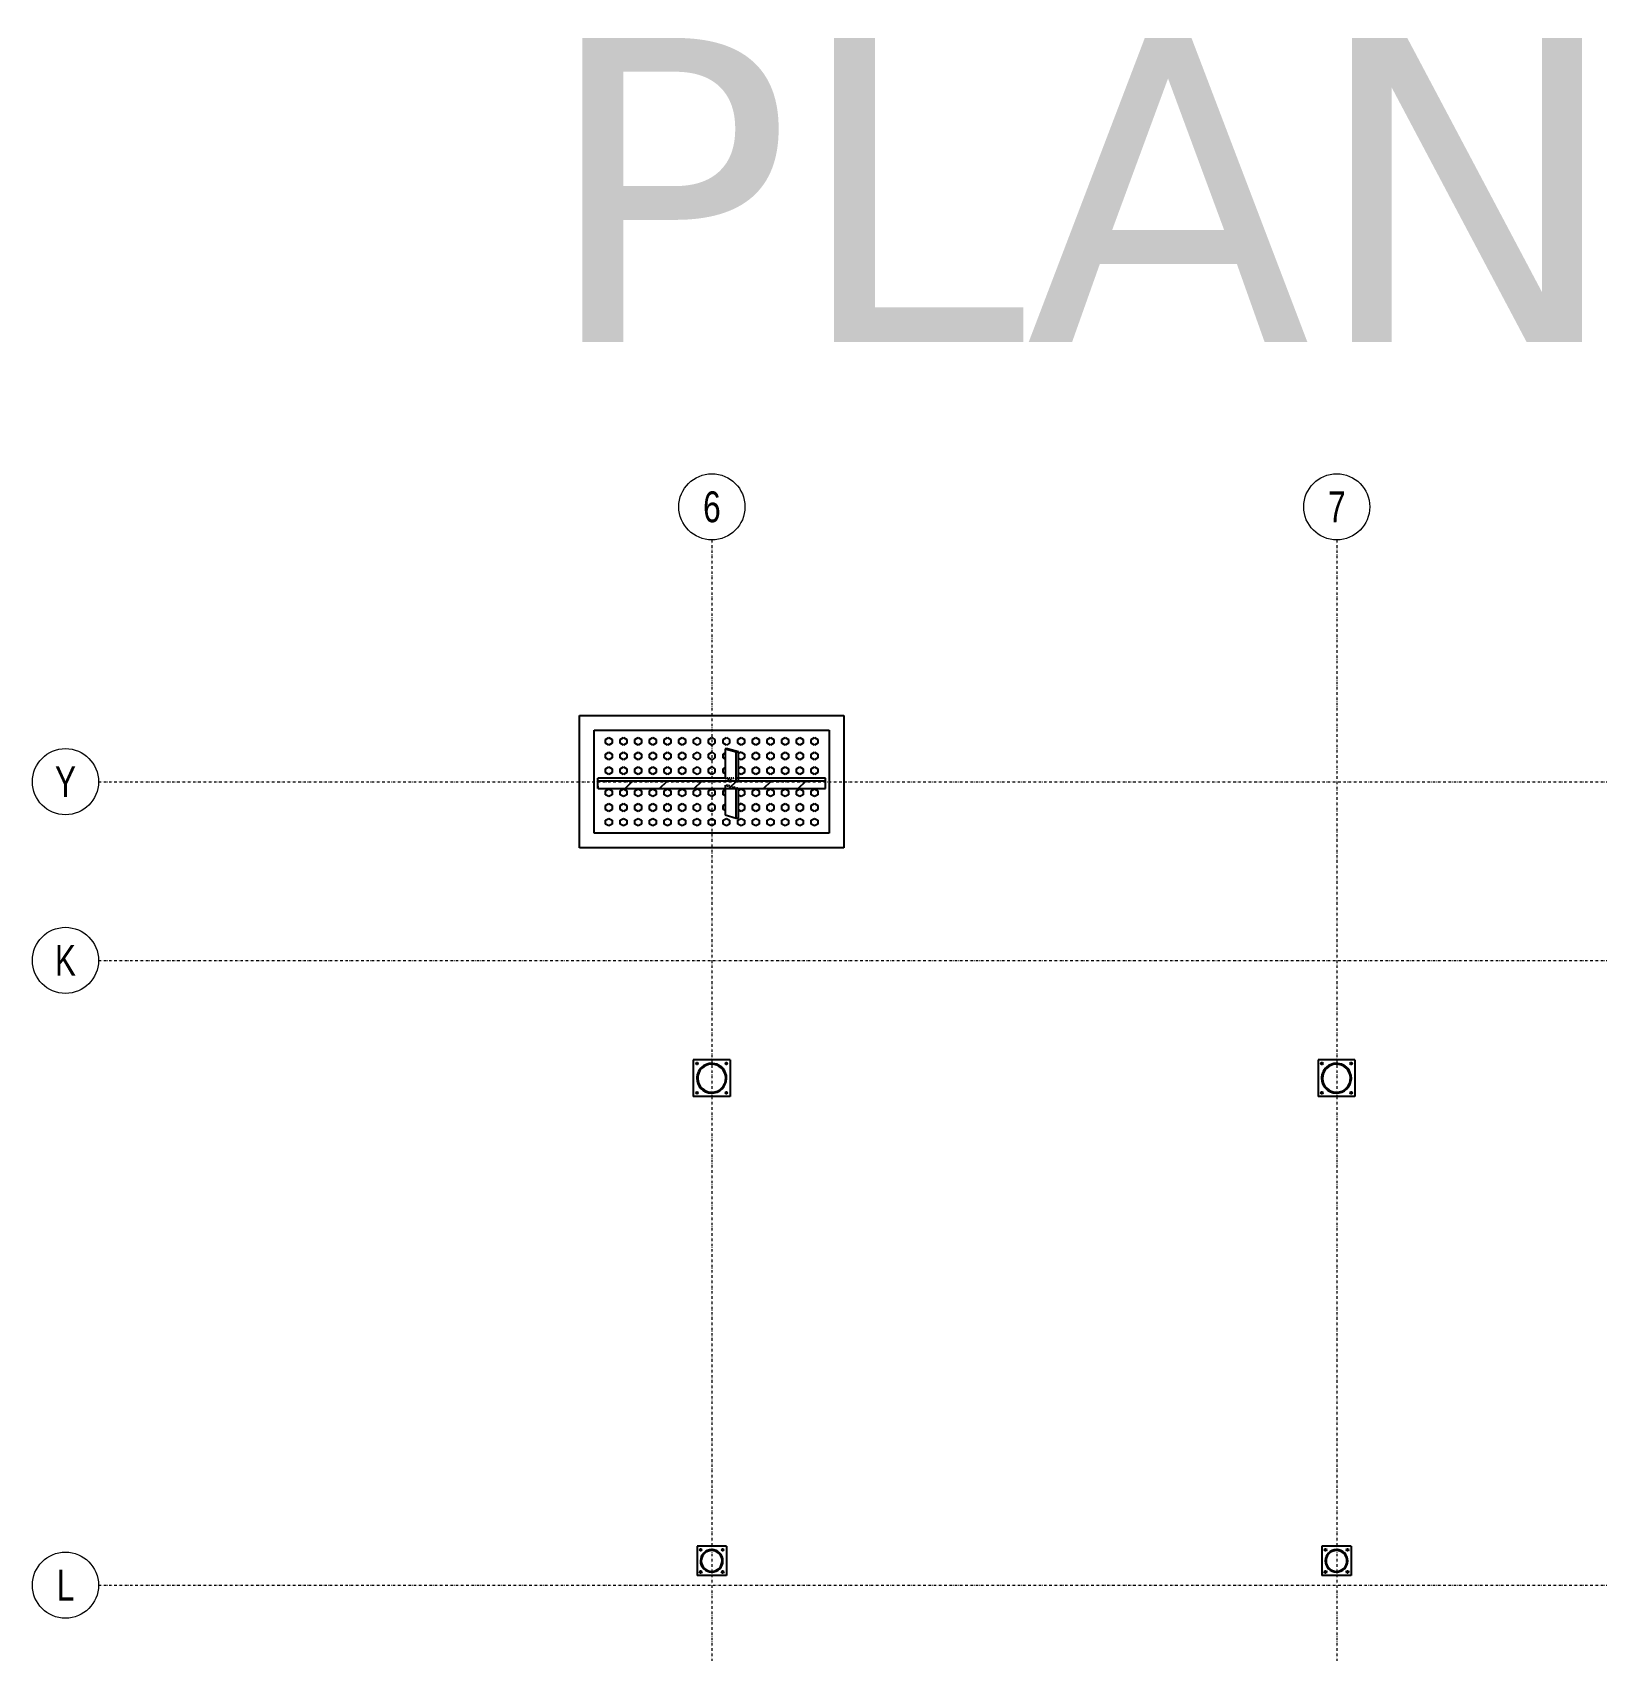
# Model space of a CAD drawing. Header units: millimetres. Extents: x 1541 to 289025, y -12015 to 47026.
# Drawn here: x 50434 to 51977, y -10374 to -8778 of the extents above; entities that cross this region are included whole.
import ezdxf
from ezdxf.enums import TextEntityAlignment as Align

# ---------------------------------------------------------------- set-up
doc = ezdxf.new("R2010")
doc.units = ezdxf.units.MM
doc.header["$LTSCALE"] = 0.1
for name, pattern in [('DASHDOTX2', [50.8, 25.4, -12.7, 0, -12.7]), ('DXK_LINE_DOT2', [3.9198, 1.9599, -1.9599]), ('Grid Line', [3.33375, 1.905, -0.47625, 0.47625, -0.47625])]:
    doc.linetypes.add(name, pattern=pattern)
doc.layers.get('0').update_dxf_attribs({"color": 255})
doc.layers.add('E_EJES', color=8, linetype='Continuous', lineweight=9)
doc.layers.add('E_EJES-1', color=8, linetype='Grid Line', lineweight=9)
doc.layers.add('TEXTO GENRAL', color=3, linetype='Continuous')
doc.styles.add('Swis721 LtCn BT_1', font='swisscl.ttf', dxfattribs={"height": 0.42})
doc.styles.add('TEXTO GENERAL', font='verdana.ttf', dxfattribs={"height": 0.9})

# ---------------------------------------------------------------- blocks, each defined once
blk = doc.blocks.new('Grid - CNI_NOMBRE EJES-372759-_26_00m_LOC COLUMNAS Y MUROS PISO 7')
at = {"layer": 'E_EJES'}
blk.add_circle((0, 0), 0.003, dxfattribs=at)

msp = doc.modelspace()

# ---------------------------------------------------------------- hatches: boundary and pattern name
at = {"linetype": 'Continuous'}
h = msp.add_hatch(dxfattribs=at)
h.set_pattern_fill('', scale=7.611392, style=0, pattern_type=0)
h.set_pattern_definition([(45, (50991.707, -9516.22), (-17.088, 17.088), [])])
h.paths.add_polyline_path([(51216.4, -9516.2), (50991.7, -9516.2), (50991.7, -9518.3), (50992.2, -9523.5), (51216.4, -9523.5)])
h = msp.add_hatch(color=96, dxfattribs=at)
h.paths.add_polyline_path([(51118.8, -9809.1), (51118.6, -9806.5), (51117.9, -9804), (51116.8, -9801.7), (51115.3, -9799.6), (51113.5, -9797.8), (51111.4, -9796.3), (51109.1, -9795.2), (51106.6, -9794.6), (51104.1, -9794.3), (51101.5, -9794.6), (51099, -9795.2), (51096.7, -9796.3), (51094.6, -9797.8), (51092.8, -9799.6), (51091.3, -9801.7), (51090.2, -9804), (51089.6, -9806.5), (51089.3, -9809.1), (51089.6, -9811.6), (51090.2, -9814.1), (51091.3, -9816.4), (51092.8, -9818.5), (51094.6, -9820.3), (51096.7, -9821.8), (51099, -9822.9), (51101.5, -9823.5), (51104.1, -9823.8), (51106.6, -9823.5), (51109.1, -9822.9), (51111.4, -9821.8), (51113.5, -9820.3), (51115.3, -9818.5), (51116.8, -9816.4), (51117.9, -9814.1), (51118.6, -9811.6)])
h.paths.add_polyline_path([(51117.1, -9813.8), (51116.1, -9816), (51114.7, -9818), (51113, -9819.7), (51111, -9821), (51108.8, -9822.1), (51106.5, -9822.7), (51104.1, -9822.9), (51101.7, -9822.7), (51099.3, -9822.1), (51097.1, -9821), (51095.2, -9819.7), (51093.5, -9818), (51092.1, -9816), (51091.1, -9813.8), (51090.4, -9811.5), (51090.2, -9809.1), (51090.4, -9806.7), (51091.1, -9804.3), (51092.1, -9802.1), (51093.5, -9800.2), (51095.2, -9798.5), (51097.1, -9797.1), (51099.3, -9796), (51101.7, -9795.4), (51104.1, -9795.2), (51106.5, -9795.4), (51108.8, -9796), (51111, -9797.1), (51113, -9798.5), (51114.7, -9800.2), (51116.1, -9802.1), (51117.1, -9804.3), (51117.7, -9806.7), (51117.9, -9809.1), (51117.7, -9811.5)])
h = msp.add_hatch(color=96, dxfattribs=at)
h.paths.add_polyline_path([(51734.9, -9809.1), (51734.7, -9806.5), (51734.1, -9804), (51733, -9801.7), (51731.5, -9799.6), (51729.7, -9797.8), (51727.6, -9796.3), (51725.3, -9795.2), (51722.8, -9794.6), (51720.2, -9794.3), (51717.7, -9794.6), (51715.2, -9795.2), (51712.9, -9796.3), (51710.8, -9797.8), (51709, -9799.6), (51707.5, -9801.7), (51706.4, -9804), (51705.7, -9806.5), (51705.5, -9809.1), (51705.7, -9811.6), (51706.4, -9814.1), (51707.5, -9816.4), (51709, -9818.5), (51710.8, -9820.3), (51712.9, -9821.8), (51715.2, -9822.9), (51717.7, -9823.5), (51720.2, -9823.8), (51722.8, -9823.5), (51725.3, -9822.9), (51727.6, -9821.8), (51729.7, -9820.3), (51731.5, -9818.5), (51733, -9816.4), (51734.1, -9814.1), (51734.7, -9811.6)])
h.paths.add_polyline_path([(51733.2, -9813.8), (51732.2, -9816), (51730.8, -9818), (51729.1, -9819.7), (51727.1, -9821), (51725, -9822.1), (51722.6, -9822.7), (51720.2, -9822.9), (51717.8, -9822.7), (51715.5, -9822.1), (51713.3, -9821), (51711.3, -9819.7), (51709.6, -9818), (51708.2, -9816), (51707.2, -9813.8), (51706.6, -9811.5), (51706.4, -9809.1), (51706.6, -9806.7), (51707.2, -9804.3), (51708.2, -9802.1), (51709.6, -9800.2), (51711.3, -9798.5), (51713.3, -9797.1), (51715.5, -9796), (51717.8, -9795.4), (51720.2, -9795.2), (51722.6, -9795.4), (51725, -9796), (51727.1, -9797.1), (51729.1, -9798.5), (51730.8, -9800.2), (51732.2, -9802.1), (51733.2, -9804.3), (51733.9, -9806.7), (51734.1, -9809.1), (51733.9, -9811.5)])
h = msp.add_hatch(color=96, dxfattribs=at)
h.paths.add_polyline_path([(51115.1, -10285.1), (51114.9, -10282.9), (51114.3, -10280.9), (51113.3, -10279), (51111.9, -10277.3), (51110.2, -10275.9), (51108.3, -10274.9), (51106.2, -10274.3), (51104.1, -10274), (51101.9, -10274.3), (51099.8, -10274.9), (51097.9, -10275.9), (51096.2, -10277.3), (51094.9, -10279), (51093.9, -10280.9), (51093.2, -10282.9), (51093, -10285.1), (51093.2, -10287.3), (51093.9, -10289.3), (51094.9, -10291.2), (51096.2, -10292.9), (51097.9, -10294.3), (51099.8, -10295.3), (51101.9, -10295.9), (51104.1, -10296.2), (51106.2, -10295.9), (51108.3, -10295.3), (51110.2, -10294.3), (51111.9, -10292.9), (51113.3, -10291.2), (51114.3, -10289.3), (51114.9, -10287.3)])
h.paths.add_polyline_path([(51113.6, -10289.1), (51112.7, -10290.8), (51111.4, -10292.4), (51109.8, -10293.7), (51108, -10294.6), (51106.1, -10295.2), (51104.1, -10295.4), (51102.1, -10295.2), (51100.1, -10294.6), (51098.3, -10293.7), (51096.8, -10292.4), (51095.5, -10290.8), (51094.5, -10289.1), (51093.9, -10287.1), (51093.7, -10285.1), (51093.9, -10283.1), (51094.5, -10281.1), (51095.5, -10279.4), (51096.8, -10277.8), (51098.3, -10276.5), (51100.1, -10275.6), (51102.1, -10275), (51104.1, -10274.8), (51106.1, -10275), (51108, -10275.6), (51109.8, -10276.5), (51111.4, -10277.8), (51112.7, -10279.4), (51113.6, -10281.1), (51114.2, -10283.1), (51114.4, -10285.1), (51114.2, -10287.1)])
h = msp.add_hatch(color=96, dxfattribs=at)
h.paths.add_polyline_path([(51731.3, -10285.1), (51731.1, -10282.9), (51730.4, -10280.9), (51729.4, -10279), (51728, -10277.3), (51726.4, -10275.9), (51724.5, -10274.9), (51722.4, -10274.3), (51720.2, -10274), (51718.1, -10274.3), (51716, -10274.9), (51714.1, -10275.9), (51712.4, -10277.3), (51711, -10279), (51710, -10280.9), (51709.4, -10282.9), (51709.2, -10285.1), (51709.4, -10287.3), (51710, -10289.3), (51711, -10291.2), (51712.4, -10292.9), (51714.1, -10294.3), (51716, -10295.3), (51718.1, -10295.9), (51720.2, -10296.2), (51722.4, -10295.9), (51724.5, -10295.3), (51726.4, -10294.3), (51728, -10292.9), (51729.4, -10291.2), (51730.4, -10289.3), (51731.1, -10287.3)])
h.paths.add_polyline_path([(51729.8, -10289.1), (51728.8, -10290.8), (51727.5, -10292.4), (51726, -10293.7), (51724.2, -10294.6), (51722.2, -10295.2), (51720.2, -10295.4), (51718.2, -10295.2), (51716.3, -10294.6), (51714.5, -10293.7), (51712.9, -10292.4), (51711.6, -10290.8), (51710.7, -10289.1), (51710.1, -10287.1), (51709.9, -10285.1), (51710.1, -10283.1), (51710.7, -10281.1), (51711.6, -10279.4), (51712.9, -10277.8), (51714.5, -10276.5), (51716.3, -10275.6), (51718.2, -10275), (51720.2, -10274.8), (51722.2, -10275), (51724.2, -10275.6), (51726, -10276.5), (51727.5, -10277.8), (51728.8, -10279.4), (51729.8, -10281.1), (51730.4, -10283.1), (51730.6, -10285.1), (51730.4, -10287.1)])

# ---------------------------------------------------------------- linework, layer by layer
at = {"color": 2, "linetype": 'Continuous'}
for p, q in [((50973.6, -9582), (50973.6, -9451.5)), ((50973.6, -9451.5), (51234.5, -9451.5)), ((51234.5, -9451.5), (51234.5, -9582)), ((50988.1, -9567.5), (50988.1, -9466)), ((50988.1, -9466), (51220, -9466)), ((51220, -9466), (51220, -9567.5)), ((51117.5, -9484.1), (51117.4, -9513.1)), ((51119.7, -9484.1), (51117.5, -9484.1)), ((51117.5, -9484.1), (51128.2, -9487.3)), ((51130.6, -9487.3), (51119.7, -9484.1)), ((51128.2, -9516.4), (51128.2, -9487.3)), ((51128.2, -9487.3), (51130.6, -9487.3)), ((51130.6, -9516.4), (51130.6, -9487.3)), ((50991.7, -9516.2), (50991.7, -9513.1)), ((51117.4, -9513.1), (50991.7, -9513.1)), ((50991.7, -9518.3), (50991.7, -9516.2)), ((51216.4, -9516.2), (50991.7, -9516.2)), ((50991.7, -9523.5), (50991.7, -9518.3)), ((50992.2, -9523.5), (50991.7, -9518.3)), ((50992.2, -9523.5), (50991.7, -9523.5)), ((50992.2, -9523.5), (51216.4, -9523.5)), ((51117.5, -9523.5), (51117.4, -9549.3)), ((51117.5, -9520.2), (51117.5, -9523.5)), ((51128.1, -9552.5), (51128.1, -9523.4)), ((51128.1, -9523.4), (51130.6, -9523.5)), ((51128.2, -9516.4), (51130.6, -9516.4)), ((51216.4, -9513.1), (51130.6, -9513.1)), ((51130.6, -9552.6), (51130.6, -9523.5)), ((51216.4, -9516.2), (51216.4, -9513.1)), ((51216.4, -9523.5), (51216.4, -9516.2)), ((51117.4, -9549.3), (51128.1, -9552.5)), ((51128.1, -9552.5), (51130.6, -9552.6)), ((51220, -9567.5), (50988.1, -9567.5)), ((51234.5, -9582), (50973.6, -9582)), ((51122.2, -9790.9), (51085.9, -9790.9)), ((51085.9, -9790.9), (51085.9, -9827.2)), ((51122.2, -9790.9), (51122.2, -9827.2)), ((51738.3, -9790.9), (51702.1, -9790.9)), ((51702.1, -9790.9), (51702.1, -9827.2)), ((51738.3, -9790.9), (51738.3, -9827.2)), ((51122.2, -9827.2), (51085.9, -9827.2)), ((51738.3, -9827.2), (51702.1, -9827.2)), ((51118.6, -10270.6), (51089.6, -10270.6)), ((51089.6, -10270.6), (51089.6, -10299.6)), ((51118.6, -10270.6), (51118.6, -10299.6)), ((51734.7, -10270.6), (51705.7, -10270.6)), ((51705.7, -10270.6), (51705.7, -10299.6)), ((51734.7, -10270.6), (51734.7, -10299.6)), ((51118.6, -10299.6), (51089.6, -10299.6)), ((51734.7, -10299.6), (51705.7, -10299.6))]:
    msp.add_line(p, q, dxfattribs=at)
at = {"color": 7, "linetype": 'Continuous'}
for p, q in [((50999.3, -9475), (51002.6, -9473.1)), ((50999.3, -9478.7), (50999.3, -9475)), ((51002.6, -9480.6), (50999.3, -9478.7)), ((51002.6, -9473.1), (51005.8, -9475)), ((51005.8, -9478.7), (51002.6, -9480.6)), ((51005.8, -9475), (51005.8, -9478.7)), ((51013.8, -9475), (51017.1, -9473.1)), ((51013.8, -9478.7), (51013.8, -9475)), ((51017.1, -9480.6), (51013.8, -9478.7)), ((51017.1, -9473.1), (51020.3, -9475)), ((51020.3, -9478.7), (51017.1, -9480.6)), ((51020.3, -9475), (51020.3, -9478.7)), ((51028.3, -9475), (51031.6, -9473.1)), ((51028.3, -9478.7), (51028.3, -9475)), ((51031.6, -9480.6), (51028.3, -9478.7)), ((51031.6, -9473.1), (51034.8, -9475)), ((51034.8, -9478.7), (51031.6, -9480.6)), ((51034.8, -9475), (51034.8, -9478.7)), ((51042.8, -9475), (51046.1, -9473.1)), ((51042.8, -9478.7), (51042.8, -9475)), ((51046.1, -9480.6), (51042.8, -9478.7)), ((51046.1, -9473.1), (51049.3, -9475)), ((51049.3, -9478.7), (51046.1, -9480.6)), ((51049.3, -9475), (51049.3, -9478.7)), ((51057.3, -9475), (51060.6, -9473.1)), ((51057.3, -9478.7), (51057.3, -9475)), ((51060.6, -9480.6), (51057.3, -9478.7)), ((51060.6, -9473.1), (51063.8, -9475)), ((51063.8, -9478.7), (51060.6, -9480.6)), ((51063.8, -9475), (51063.8, -9478.7)), ((51071.8, -9475), (51075.1, -9473.1)), ((51071.8, -9478.7), (51071.8, -9475)), ((51075.1, -9480.6), (51071.8, -9478.7)), ((51075.1, -9473.1), (51078.3, -9475)), ((51078.3, -9478.7), (51075.1, -9480.6)), ((51078.3, -9475), (51078.3, -9478.7)), ((51086.3, -9475), (51089.6, -9473.1)), ((51086.3, -9478.7), (51086.3, -9475)), ((51089.6, -9480.6), (51086.3, -9478.7)), ((51089.6, -9473.1), (51092.8, -9475)), ((51092.8, -9478.7), (51089.6, -9480.6)), ((51092.8, -9475), (51092.8, -9478.7)), ((51100.8, -9475), (51104.1, -9473.1)), ((51100.8, -9478.7), (51100.8, -9475)), ((51104.1, -9480.6), (51100.8, -9478.7)), ((51104.1, -9473.1), (51107.3, -9475)), ((51107.3, -9478.7), (51104.1, -9480.6)), ((51107.3, -9475), (51107.3, -9478.7)), ((51115.3, -9475), (51118.6, -9473.1)), ((51115.3, -9478.7), (51115.3, -9475)), ((51118.6, -9480.6), (51115.3, -9478.7)), ((51118.6, -9473.1), (51121.8, -9475)), ((51121.8, -9478.7), (51118.6, -9480.6)), ((51121.8, -9475), (51121.8, -9478.7)), ((51129.8, -9475), (51133.1, -9473.1)), ((51129.8, -9478.7), (51129.8, -9475)), ((51133.1, -9480.6), (51129.8, -9478.7)), ((51133.1, -9473.1), (51136.3, -9475)), ((51136.3, -9478.7), (51133.1, -9480.6)), ((51136.3, -9475), (51136.3, -9478.7)), ((51144.3, -9475), (51147.6, -9473.1)), ((51144.3, -9478.7), (51144.3, -9475)), ((51147.6, -9480.6), (51144.3, -9478.7)), ((51147.6, -9473.1), (51150.8, -9475)), ((51150.8, -9478.7), (51147.6, -9480.6)), ((51150.8, -9475), (51150.8, -9478.7)), ((51158.8, -9475), (51162.1, -9473.1)), ((51158.8, -9478.7), (51158.8, -9475)), ((51162.1, -9480.6), (51158.8, -9478.7)), ((51162.1, -9473.1), (51165.3, -9475)), ((51165.3, -9478.7), (51162.1, -9480.6)), ((51165.3, -9475), (51165.3, -9478.7)), ((51173.3, -9475), (51176.6, -9473.1)), ((51173.3, -9478.7), (51173.3, -9475)), ((51176.6, -9480.6), (51173.3, -9478.7)), ((51176.6, -9473.1), (51179.8, -9475)), ((51179.8, -9478.7), (51176.6, -9480.6)), ((51179.8, -9475), (51179.8, -9478.7)), ((51187.8, -9475), (51191.1, -9473.1)), ((51187.8, -9478.7), (51187.8, -9475)), ((51191.1, -9480.6), (51187.8, -9478.7)), ((51191.1, -9473.1), (51194.3, -9475)), ((51194.3, -9478.7), (51191.1, -9480.6)), ((51194.3, -9475), (51194.3, -9478.7)), ((51202.3, -9475), (51205.6, -9473.1)), ((51202.3, -9478.7), (51202.3, -9475)), ((51205.6, -9480.6), (51202.3, -9478.7)), ((51205.6, -9473.1), (51208.8, -9475)), ((51208.8, -9478.7), (51205.6, -9480.6)), ((51208.8, -9475), (51208.8, -9478.7)), ((50999.3, -9489.5), (51002.6, -9487.6)), ((50999.3, -9493.2), (50999.3, -9489.5)), ((51002.6, -9495.1), (50999.3, -9493.2)), ((51002.6, -9487.6), (51005.8, -9489.5)), ((51005.8, -9493.2), (51002.6, -9495.1)), ((51005.8, -9489.5), (51005.8, -9493.2)), ((51013.8, -9489.5), (51017.1, -9487.6)), ((51013.8, -9493.2), (51013.8, -9489.5)), ((51017.1, -9495.1), (51013.8, -9493.2)), ((51017.1, -9487.6), (51020.3, -9489.5)), ((51020.3, -9493.2), (51017.1, -9495.1)), ((51020.3, -9489.5), (51020.3, -9493.2)), ((51028.3, -9489.5), (51031.6, -9487.6)), ((51028.3, -9493.2), (51028.3, -9489.5)), ((51031.6, -9495.1), (51028.3, -9493.2)), ((51031.6, -9487.6), (51034.8, -9489.5)), ((51034.8, -9493.2), (51031.6, -9495.1)), ((51034.8, -9489.5), (51034.8, -9493.2)), ((51042.8, -9489.5), (51046.1, -9487.6)), ((51042.8, -9493.2), (51042.8, -9489.5)), ((51046.1, -9495.1), (51042.8, -9493.2)), ((51046.1, -9487.6), (51049.3, -9489.5)), ((51049.3, -9493.2), (51046.1, -9495.1)), ((51049.3, -9489.5), (51049.3, -9493.2)), ((51057.3, -9489.5), (51060.6, -9487.6)), ((51057.3, -9493.2), (51057.3, -9489.5)), ((51060.6, -9495.1), (51057.3, -9493.2)), ((51060.6, -9487.6), (51063.8, -9489.5)), ((51063.8, -9493.2), (51060.6, -9495.1)), ((51063.8, -9489.5), (51063.8, -9493.2)), ((51071.8, -9489.5), (51075.1, -9487.6)), ((51071.8, -9493.2), (51071.8, -9489.5)), ((51075.1, -9495.1), (51071.8, -9493.2)), ((51075.1, -9487.6), (51078.3, -9489.5)), ((51078.3, -9493.2), (51075.1, -9495.1)), ((51078.3, -9489.5), (51078.3, -9493.2)), ((51086.3, -9489.5), (51089.6, -9487.6)), ((51086.3, -9493.2), (51086.3, -9489.5)), ((51089.6, -9495.1), (51086.3, -9493.2)), ((51089.6, -9487.6), (51092.8, -9489.5)), ((51092.8, -9493.2), (51089.6, -9495.1)), ((51092.8, -9489.5), (51092.8, -9493.2)), ((51100.8, -9489.5), (51104.1, -9487.6)), ((51100.8, -9493.2), (51100.8, -9489.5)), ((51104.1, -9495.1), (51100.8, -9493.2)), ((51104.1, -9487.6), (51107.3, -9489.5)), ((51107.3, -9493.2), (51104.1, -9495.1)), ((51107.3, -9489.5), (51107.3, -9493.2)), ((51115.3, -9489.5), (51118, -9487.9)), ((51115.3, -9493.2), (51115.3, -9489.5)), ((51118, -9494.8), (51115.3, -9493.2)), ((51133.1, -9487.6), (51130.6, -9489)), ((51133.1, -9495.1), (51130.6, -9493.7)), ((51133.1, -9487.6), (51136.3, -9489.5)), ((51136.3, -9493.2), (51133.1, -9495.1)), ((51136.3, -9489.5), (51136.3, -9493.2)), ((51144.3, -9489.5), (51147.6, -9487.6)), ((51144.3, -9493.2), (51144.3, -9489.5)), ((51147.6, -9495.1), (51144.3, -9493.2)), ((51147.6, -9487.6), (51150.8, -9489.5)), ((51150.8, -9493.2), (51147.6, -9495.1)), ((51150.8, -9489.5), (51150.8, -9493.2)), ((51158.8, -9489.5), (51162.1, -9487.6)), ((51158.8, -9493.2), (51158.8, -9489.5)), ((51162.1, -9495.1), (51158.8, -9493.2)), ((51162.1, -9487.6), (51165.3, -9489.5)), ((51165.3, -9493.2), (51162.1, -9495.1)), ((51165.3, -9489.5), (51165.3, -9493.2)), ((51173.3, -9489.5), (51176.6, -9487.6)), ((51173.3, -9493.2), (51173.3, -9489.5)), ((51176.6, -9495.1), (51173.3, -9493.2)), ((51176.6, -9487.6), (51179.8, -9489.5)), ((51179.8, -9493.2), (51176.6, -9495.1)), ((51179.8, -9489.5), (51179.8, -9493.2)), ((51187.8, -9489.5), (51191.1, -9487.6)), ((51187.8, -9493.2), (51187.8, -9489.5)), ((51191.1, -9495.1), (51187.8, -9493.2)), ((51191.1, -9487.6), (51194.3, -9489.5)), ((51194.3, -9493.2), (51191.1, -9495.1)), ((51194.3, -9489.5), (51194.3, -9493.2)), ((51202.3, -9489.5), (51205.6, -9487.6)), ((51202.3, -9493.2), (51202.3, -9489.5)), ((51205.6, -9495.1), (51202.3, -9493.2)), ((51205.6, -9487.6), (51208.8, -9489.5)), ((51208.8, -9493.2), (51205.6, -9495.1)), ((51208.8, -9489.5), (51208.8, -9493.2)), ((50999.3, -9504), (51002.6, -9502.1)), ((50999.3, -9507.7), (50999.3, -9504)), ((51002.6, -9509.6), (50999.3, -9507.7)), ((51002.6, -9502.1), (51005.8, -9504)), ((51005.8, -9507.7), (51002.6, -9509.6)), ((51005.8, -9504), (51005.8, -9507.7)), ((51013.8, -9504), (51017.1, -9502.1)), ((51013.8, -9507.7), (51013.8, -9504)), ((51017.1, -9509.6), (51013.8, -9507.7)), ((51017.1, -9502.1), (51020.3, -9504)), ((51020.3, -9507.7), (51017.1, -9509.6)), ((51020.3, -9504), (51020.3, -9507.7)), ((51028.3, -9504), (51031.6, -9502.1)), ((51028.3, -9507.7), (51028.3, -9504)), ((51031.6, -9509.6), (51028.3, -9507.7)), ((51031.6, -9502.1), (51034.8, -9504)), ((51034.8, -9507.7), (51031.6, -9509.6)), ((51034.8, -9504), (51034.8, -9507.7)), ((51042.8, -9504), (51046.1, -9502.1)), ((51042.8, -9507.7), (51042.8, -9504)), ((51046.1, -9509.6), (51042.8, -9507.7)), ((51046.1, -9502.1), (51049.3, -9504)), ((51049.3, -9507.7), (51046.1, -9509.6)), ((51049.3, -9504), (51049.3, -9507.7)), ((51057.3, -9504), (51060.6, -9502.1)), ((51057.3, -9507.7), (51057.3, -9504)), ((51060.6, -9509.6), (51057.3, -9507.7)), ((51060.6, -9502.1), (51063.8, -9504)), ((51063.8, -9507.7), (51060.6, -9509.6)), ((51063.8, -9504), (51063.8, -9507.7)), ((51071.8, -9504), (51075.1, -9502.1)), ((51071.8, -9507.7), (51071.8, -9504)), ((51075.1, -9509.6), (51071.8, -9507.7)), ((51075.1, -9502.1), (51078.3, -9504)), ((51078.3, -9507.7), (51075.1, -9509.6)), ((51078.3, -9504), (51078.3, -9507.7)), ((51086.3, -9504), (51089.6, -9502.1)), ((51086.3, -9507.7), (51086.3, -9504)), ((51089.6, -9509.6), (51086.3, -9507.7)), ((51089.6, -9502.1), (51092.8, -9504)), ((51092.8, -9507.7), (51089.6, -9509.6)), ((51092.8, -9504), (51092.8, -9507.7)), ((51100.8, -9504), (51104.1, -9502.1)), ((51100.8, -9507.7), (51100.8, -9504)), ((51104.1, -9509.6), (51100.8, -9507.7)), ((51104.1, -9502.1), (51107.3, -9504)), ((51107.3, -9507.7), (51104.1, -9509.6)), ((51107.3, -9504), (51107.3, -9507.7)), ((51115.3, -9504), (51118, -9502.4)), ((51115.3, -9507.7), (51115.3, -9504)), ((51118, -9509.3), (51115.3, -9507.7)), ((51133.1, -9502.1), (51130.6, -9503.5)), ((51133.1, -9509.6), (51130.6, -9508.2)), ((51133.1, -9502.1), (51136.3, -9504)), ((51136.3, -9507.7), (51133.1, -9509.6)), ((51136.3, -9504), (51136.3, -9507.7)), ((51144.3, -9504), (51147.6, -9502.1)), ((51144.3, -9507.7), (51144.3, -9504)), ((51147.6, -9509.6), (51144.3, -9507.7)), ((51147.6, -9502.1), (51150.8, -9504)), ((51150.8, -9507.7), (51147.6, -9509.6)), ((51150.8, -9504), (51150.8, -9507.7)), ((51158.8, -9504), (51162.1, -9502.1)), ((51158.8, -9507.7), (51158.8, -9504)), ((51162.1, -9509.6), (51158.8, -9507.7)), ((51162.1, -9502.1), (51165.3, -9504)), ((51165.3, -9507.7), (51162.1, -9509.6)), ((51165.3, -9504), (51165.3, -9507.7)), ((51173.3, -9504), (51176.6, -9502.1)), ((51173.3, -9507.7), (51173.3, -9504)), ((51176.6, -9509.6), (51173.3, -9507.7)), ((51176.6, -9502.1), (51179.8, -9504)), ((51179.8, -9507.7), (51176.6, -9509.6)), ((51179.8, -9504), (51179.8, -9507.7)), ((51187.8, -9504), (51191.1, -9502.1)), ((51187.8, -9507.7), (51187.8, -9504)), ((51191.1, -9509.6), (51187.8, -9507.7)), ((51191.1, -9502.1), (51194.3, -9504)), ((51194.3, -9507.7), (51191.1, -9509.6)), ((51194.3, -9504), (51194.3, -9507.7)), ((51202.3, -9504), (51205.6, -9502.1)), ((51202.3, -9507.7), (51202.3, -9504)), ((51205.6, -9509.6), (51202.3, -9507.7)), ((51205.6, -9502.1), (51208.8, -9504)), ((51208.8, -9507.7), (51205.6, -9509.6)), ((51208.8, -9504), (51208.8, -9507.7)), ((50999.3, -9525.7), (51002.6, -9523.8)), ((50999.3, -9529.5), (50999.3, -9525.7)), ((51002.6, -9523.8), (51005.8, -9525.7)), ((51005.8, -9525.7), (51005.8, -9529.5)), ((51013.8, -9525.7), (51017.1, -9523.8)), ((51013.8, -9529.5), (51013.8, -9525.7)), ((51017.1, -9523.8), (51020.3, -9525.7)), ((51020.3, -9525.7), (51020.3, -9529.5)), ((51028.3, -9525.7), (51031.6, -9523.8)), ((51028.3, -9529.5), (51028.3, -9525.7)), ((51031.6, -9523.8), (51034.8, -9525.7)), ((51034.8, -9525.7), (51034.8, -9529.5)), ((51042.8, -9525.7), (51046.1, -9523.8)), ((51042.8, -9529.5), (51042.8, -9525.7)), ((51046.1, -9523.8), (51049.3, -9525.7)), ((51049.3, -9525.7), (51049.3, -9529.5)), ((51057.3, -9525.7), (51060.6, -9523.8)), ((51057.3, -9529.5), (51057.3, -9525.7)), ((51060.6, -9523.8), (51063.8, -9525.7)), ((51063.8, -9525.7), (51063.8, -9529.5)), ((51071.8, -9525.7), (51075.1, -9523.8)), ((51071.8, -9529.5), (51071.8, -9525.7)), ((51075.1, -9523.8), (51078.3, -9525.7)), ((51078.3, -9525.7), (51078.3, -9529.5)), ((51086.3, -9525.7), (51089.6, -9523.8)), ((51086.3, -9529.5), (51086.3, -9525.7)), ((51089.6, -9523.8), (51092.8, -9525.7)), ((51092.8, -9525.7), (51092.8, -9529.5)), ((51100.8, -9525.7), (51104.1, -9523.8)), ((51100.8, -9529.5), (51100.8, -9525.7)), ((51104.1, -9523.8), (51107.3, -9525.7)), ((51107.3, -9525.7), (51107.3, -9529.5)), ((51115.3, -9525.7), (51118, -9524.1)), ((51115.3, -9529.5), (51115.3, -9525.7)), ((51133.1, -9523.8), (51130.6, -9525.3)), ((51133.1, -9523.8), (51136.3, -9525.7)), ((51136.3, -9525.7), (51136.3, -9529.5)), ((51144.3, -9525.7), (51147.6, -9523.8)), ((51144.3, -9529.5), (51144.3, -9525.7)), ((51147.6, -9523.8), (51150.8, -9525.7)), ((51150.8, -9525.7), (51150.8, -9529.5)), ((51158.8, -9525.7), (51162.1, -9523.8)), ((51158.8, -9529.5), (51158.8, -9525.7)), ((51162.1, -9523.8), (51165.3, -9525.7)), ((51165.3, -9525.7), (51165.3, -9529.5)), ((51173.3, -9525.7), (51176.6, -9523.8)), ((51173.3, -9529.5), (51173.3, -9525.7)), ((51176.6, -9523.8), (51179.8, -9525.7)), ((51179.8, -9525.7), (51179.8, -9529.5)), ((51187.8, -9525.7), (51191.1, -9523.8)), ((51187.8, -9529.5), (51187.8, -9525.7)), ((51191.1, -9523.8), (51194.3, -9525.7)), ((51194.3, -9525.7), (51194.3, -9529.5)), ((51202.3, -9525.7), (51205.6, -9523.8)), ((51202.3, -9529.5), (51202.3, -9525.7)), ((51205.6, -9523.8), (51208.8, -9525.7)), ((51208.8, -9525.7), (51208.8, -9529.5)), ((51002.6, -9531.4), (50999.3, -9529.5)), ((50999.3, -9540.2), (51002.6, -9538.3)), ((50999.3, -9544), (50999.3, -9540.2)), ((51005.8, -9529.5), (51002.6, -9531.4)), ((51002.6, -9538.3), (51005.8, -9540.2)), ((51005.8, -9540.2), (51005.8, -9544)), ((51017.1, -9531.4), (51013.8, -9529.5)), ((51013.8, -9540.2), (51017.1, -9538.3)), ((51013.8, -9544), (51013.8, -9540.2)), ((51020.3, -9529.5), (51017.1, -9531.4)), ((51017.1, -9538.3), (51020.3, -9540.2)), ((51020.3, -9540.2), (51020.3, -9544)), ((51031.6, -9531.4), (51028.3, -9529.5)), ((51028.3, -9540.2), (51031.6, -9538.3)), ((51028.3, -9544), (51028.3, -9540.2)), ((51034.8, -9529.5), (51031.6, -9531.4)), ((51031.6, -9538.3), (51034.8, -9540.2)), ((51034.8, -9540.2), (51034.8, -9544)), ((51046.1, -9531.4), (51042.8, -9529.5)), ((51042.8, -9540.2), (51046.1, -9538.3)), ((51042.8, -9544), (51042.8, -9540.2)), ((51049.3, -9529.5), (51046.1, -9531.4)), ((51046.1, -9538.3), (51049.3, -9540.2)), ((51049.3, -9540.2), (51049.3, -9544)), ((51060.6, -9531.4), (51057.3, -9529.5)), ((51057.3, -9540.2), (51060.6, -9538.3)), ((51057.3, -9544), (51057.3, -9540.2)), ((51063.8, -9529.5), (51060.6, -9531.4)), ((51060.6, -9538.3), (51063.8, -9540.2)), ((51063.8, -9540.2), (51063.8, -9544)), ((51075.1, -9531.4), (51071.8, -9529.5)), ((51071.8, -9540.2), (51075.1, -9538.3)), ((51071.8, -9544), (51071.8, -9540.2)), ((51078.3, -9529.5), (51075.1, -9531.4)), ((51075.1, -9538.3), (51078.3, -9540.2)), ((51078.3, -9540.2), (51078.3, -9544)), ((51089.6, -9531.4), (51086.3, -9529.5)), ((51086.3, -9540.2), (51089.6, -9538.3)), ((51086.3, -9544), (51086.3, -9540.2)), ((51092.8, -9529.5), (51089.6, -9531.4)), ((51089.6, -9538.3), (51092.8, -9540.2)), ((51092.8, -9540.2), (51092.8, -9544)), ((51104.1, -9531.4), (51100.8, -9529.5)), ((51100.8, -9540.2), (51104.1, -9538.3)), ((51100.8, -9544), (51100.8, -9540.2)), ((51107.3, -9529.5), (51104.1, -9531.4)), ((51104.1, -9538.3), (51107.3, -9540.2)), ((51107.3, -9540.2), (51107.3, -9544)), ((51118, -9531), (51115.3, -9529.5)), ((51115.3, -9540.2), (51118, -9538.6)), ((51115.3, -9544), (51115.3, -9540.2)), ((51133.1, -9531.4), (51130.6, -9529.9)), ((51133.1, -9538.3), (51130.6, -9539.8)), ((51136.3, -9529.5), (51133.1, -9531.4)), ((51133.1, -9538.3), (51136.3, -9540.2)), ((51136.3, -9540.2), (51136.3, -9544)), ((51147.6, -9531.4), (51144.3, -9529.5)), ((51144.3, -9540.2), (51147.6, -9538.3)), ((51144.3, -9544), (51144.3, -9540.2)), ((51150.8, -9529.5), (51147.6, -9531.4)), ((51147.6, -9538.3), (51150.8, -9540.2)), ((51150.8, -9540.2), (51150.8, -9544)), ((51162.1, -9531.4), (51158.8, -9529.5)), ((51158.8, -9540.2), (51162.1, -9538.3)), ((51158.8, -9544), (51158.8, -9540.2)), ((51165.3, -9529.5), (51162.1, -9531.4)), ((51162.1, -9538.3), (51165.3, -9540.2)), ((51165.3, -9540.2), (51165.3, -9544)), ((51176.6, -9531.4), (51173.3, -9529.5)), ((51173.3, -9540.2), (51176.6, -9538.3)), ((51173.3, -9544), (51173.3, -9540.2)), ((51179.8, -9529.5), (51176.6, -9531.4)), ((51176.6, -9538.3), (51179.8, -9540.2)), ((51179.8, -9540.2), (51179.8, -9544)), ((51191.1, -9531.4), (51187.8, -9529.5)), ((51187.8, -9540.2), (51191.1, -9538.3)), ((51187.8, -9544), (51187.8, -9540.2)), ((51194.3, -9529.5), (51191.1, -9531.4)), ((51191.1, -9538.3), (51194.3, -9540.2)), ((51194.3, -9540.2), (51194.3, -9544)), ((51205.6, -9531.4), (51202.3, -9529.5)), ((51202.3, -9540.2), (51205.6, -9538.3)), ((51202.3, -9544), (51202.3, -9540.2)), ((51208.8, -9529.5), (51205.6, -9531.4)), ((51205.6, -9538.3), (51208.8, -9540.2)), ((51208.8, -9540.2), (51208.8, -9544)), ((51002.6, -9545.9), (50999.3, -9544)), ((50999.3, -9554.7), (51002.6, -9552.8)), ((50999.3, -9558.5), (50999.3, -9554.7)), ((51002.6, -9560.3), (50999.3, -9558.5)), ((51005.8, -9544), (51002.6, -9545.9)), ((51002.6, -9552.8), (51005.8, -9554.7)), ((51005.8, -9558.5), (51002.6, -9560.3)), ((51005.8, -9554.7), (51005.8, -9558.5)), ((51017.1, -9545.9), (51013.8, -9544)), ((51013.8, -9554.7), (51017.1, -9552.8)), ((51013.8, -9558.5), (51013.8, -9554.7)), ((51017.1, -9560.3), (51013.8, -9558.5)), ((51020.3, -9544), (51017.1, -9545.9)), ((51017.1, -9552.8), (51020.3, -9554.7)), ((51020.3, -9558.5), (51017.1, -9560.3)), ((51020.3, -9554.7), (51020.3, -9558.5)), ((51031.6, -9545.9), (51028.3, -9544)), ((51028.3, -9554.7), (51031.6, -9552.8)), ((51028.3, -9558.5), (51028.3, -9554.7)), ((51031.6, -9560.3), (51028.3, -9558.5)), ((51034.8, -9544), (51031.6, -9545.9)), ((51031.6, -9552.8), (51034.8, -9554.7)), ((51034.8, -9558.5), (51031.6, -9560.3)), ((51034.8, -9554.7), (51034.8, -9558.5)), ((51046.1, -9545.9), (51042.8, -9544)), ((51042.8, -9554.7), (51046.1, -9552.8)), ((51042.8, -9558.5), (51042.8, -9554.7)), ((51046.1, -9560.3), (51042.8, -9558.5)), ((51049.3, -9544), (51046.1, -9545.9)), ((51046.1, -9552.8), (51049.3, -9554.7)), ((51049.3, -9558.5), (51046.1, -9560.3)), ((51049.3, -9554.7), (51049.3, -9558.5)), ((51060.6, -9545.9), (51057.3, -9544)), ((51057.3, -9554.7), (51060.6, -9552.8)), ((51057.3, -9558.5), (51057.3, -9554.7)), ((51060.6, -9560.3), (51057.3, -9558.5)), ((51063.8, -9544), (51060.6, -9545.9)), ((51060.6, -9552.8), (51063.8, -9554.7)), ((51063.8, -9558.5), (51060.6, -9560.3)), ((51063.8, -9554.7), (51063.8, -9558.5)), ((51075.1, -9545.9), (51071.8, -9544)), ((51071.8, -9554.7), (51075.1, -9552.8)), ((51071.8, -9558.5), (51071.8, -9554.7)), ((51075.1, -9560.3), (51071.8, -9558.5)), ((51078.3, -9544), (51075.1, -9545.9)), ((51075.1, -9552.8), (51078.3, -9554.7)), ((51078.3, -9558.5), (51075.1, -9560.3)), ((51078.3, -9554.7), (51078.3, -9558.5)), ((51089.6, -9545.9), (51086.3, -9544)), ((51086.3, -9554.7), (51089.6, -9552.8)), ((51086.3, -9558.5), (51086.3, -9554.7)), ((51089.6, -9560.3), (51086.3, -9558.5)), ((51092.8, -9544), (51089.6, -9545.9)), ((51089.6, -9552.8), (51092.8, -9554.7)), ((51092.8, -9558.5), (51089.6, -9560.3)), ((51092.8, -9554.7), (51092.8, -9558.5)), ((51104.1, -9545.9), (51100.8, -9544)), ((51100.8, -9554.7), (51104.1, -9552.8)), ((51100.8, -9558.5), (51100.8, -9554.7)), ((51104.1, -9560.3), (51100.8, -9558.5)), ((51107.3, -9544), (51104.1, -9545.9)), ((51104.1, -9552.8), (51107.3, -9554.7)), ((51107.3, -9558.5), (51104.1, -9560.3)), ((51107.3, -9554.7), (51107.3, -9558.5)), ((51118, -9545.5), (51115.3, -9544)), ((51115.3, -9554.7), (51118.6, -9552.8)), ((51115.3, -9558.5), (51115.3, -9554.7)), ((51118.6, -9560.3), (51115.3, -9558.5)), ((51118.6, -9552.8), (51121.8, -9554.7)), ((51121.8, -9558.5), (51118.6, -9560.3)), ((51121.8, -9554.7), (51121.8, -9558.5)), ((51129.8, -9554.7), (51133.1, -9552.8)), ((51129.8, -9558.5), (51129.8, -9554.7)), ((51133.1, -9560.3), (51129.8, -9558.5)), ((51133.1, -9545.9), (51130.6, -9544.4)), ((51136.3, -9544), (51133.1, -9545.9)), ((51133.1, -9552.8), (51136.3, -9554.7)), ((51136.3, -9558.5), (51133.1, -9560.3)), ((51136.3, -9554.7), (51136.3, -9558.5)), ((51147.6, -9545.9), (51144.3, -9544)), ((51144.3, -9554.7), (51147.6, -9552.8)), ((51144.3, -9558.5), (51144.3, -9554.7)), ((51147.6, -9560.3), (51144.3, -9558.5)), ((51150.8, -9544), (51147.6, -9545.9)), ((51147.6, -9552.8), (51150.8, -9554.7)), ((51150.8, -9558.5), (51147.6, -9560.3)), ((51150.8, -9554.7), (51150.8, -9558.5)), ((51162.1, -9545.9), (51158.8, -9544)), ((51158.8, -9554.7), (51162.1, -9552.8)), ((51158.8, -9558.5), (51158.8, -9554.7)), ((51162.1, -9560.3), (51158.8, -9558.5)), ((51165.3, -9544), (51162.1, -9545.9)), ((51162.1, -9552.8), (51165.3, -9554.7)), ((51165.3, -9558.5), (51162.1, -9560.3)), ((51165.3, -9554.7), (51165.3, -9558.5)), ((51176.6, -9545.9), (51173.3, -9544)), ((51173.3, -9554.7), (51176.6, -9552.8)), ((51173.3, -9558.5), (51173.3, -9554.7)), ((51176.6, -9560.3), (51173.3, -9558.5)), ((51179.8, -9544), (51176.6, -9545.9)), ((51176.6, -9552.8), (51179.8, -9554.7)), ((51179.8, -9558.5), (51176.6, -9560.3)), ((51179.8, -9554.7), (51179.8, -9558.5)), ((51191.1, -9545.9), (51187.8, -9544)), ((51187.8, -9554.7), (51191.1, -9552.8)), ((51187.8, -9558.5), (51187.8, -9554.7)), ((51191.1, -9560.3), (51187.8, -9558.5)), ((51194.3, -9544), (51191.1, -9545.9)), ((51191.1, -9552.8), (51194.3, -9554.7)), ((51194.3, -9558.5), (51191.1, -9560.3)), ((51194.3, -9554.7), (51194.3, -9558.5)), ((51205.6, -9545.9), (51202.3, -9544)), ((51202.3, -9554.7), (51205.6, -9552.8)), ((51202.3, -9558.5), (51202.3, -9554.7)), ((51205.6, -9560.3), (51202.3, -9558.5)), ((51208.8, -9544), (51205.6, -9545.9)), ((51205.6, -9552.8), (51208.8, -9554.7)), ((51208.8, -9558.5), (51205.6, -9560.3)), ((51208.8, -9554.7), (51208.8, -9558.5)), ((51088.4, -9794.6), (51089, -9793.6)), ((51089, -9795.5), (51088.4, -9794.6)), ((51089, -9793.6), (51090.1, -9793.6)), ((51090.1, -9795.5), (51089, -9795.5)), ((51090.1, -9793.6), (51090.7, -9794.6)), ((51090.7, -9794.6), (51090.1, -9795.5)), ((51117.4, -9794.6), (51118, -9793.6)), ((51118, -9795.5), (51117.4, -9794.6)), ((51118, -9793.6), (51119.1, -9793.6)), ((51119.1, -9795.5), (51118, -9795.5)), ((51119.1, -9793.6), (51119.7, -9794.6)), ((51119.7, -9794.6), (51119.1, -9795.5)), ((51704.6, -9794.6), (51705.2, -9793.6)), ((51705.2, -9795.5), (51704.6, -9794.6)), ((51705.2, -9793.6), (51706.3, -9793.6)), ((51706.3, -9795.5), (51705.2, -9795.5)), ((51706.3, -9793.6), (51706.9, -9794.6)), ((51706.9, -9794.6), (51706.3, -9795.5)), ((51733.6, -9794.6), (51734.2, -9793.6)), ((51734.2, -9795.5), (51733.6, -9794.6)), ((51734.2, -9793.6), (51735.3, -9793.6)), ((51735.3, -9795.5), (51734.2, -9795.5)), ((51735.3, -9793.6), (51735.9, -9794.6)), ((51735.9, -9794.6), (51735.3, -9795.5)), ((51088.4, -9823.6), (51089, -9822.6)), ((51089, -9824.5), (51088.4, -9823.6)), ((51089, -9822.6), (51090.1, -9822.6)), ((51090.1, -9824.5), (51089, -9824.5)), ((51090.1, -9822.6), (51090.7, -9823.6)), ((51090.7, -9823.6), (51090.1, -9824.5)), ((51117.4, -9823.6), (51118, -9822.6)), ((51118, -9824.5), (51117.4, -9823.6)), ((51118, -9822.6), (51119.1, -9822.6)), ((51119.1, -9824.5), (51118, -9824.5)), ((51119.1, -9822.6), (51119.7, -9823.6)), ((51119.7, -9823.6), (51119.1, -9824.5)), ((51704.6, -9823.6), (51705.2, -9822.6)), ((51705.2, -9824.5), (51704.6, -9823.6)), ((51705.2, -9822.6), (51706.3, -9822.6)), ((51706.3, -9824.5), (51705.2, -9824.5)), ((51706.3, -9822.6), (51706.9, -9823.6)), ((51706.9, -9823.6), (51706.3, -9824.5)), ((51733.6, -9823.6), (51734.2, -9822.6)), ((51734.2, -9824.5), (51733.6, -9823.6)), ((51734.2, -9822.6), (51735.3, -9822.6)), ((51735.3, -9824.5), (51734.2, -9824.5)), ((51735.3, -9822.6), (51735.9, -9823.6)), ((51735.9, -9823.6), (51735.3, -9824.5)), ((51092.1, -10274.2), (51092.6, -10273.2)), ((51092.6, -10275.2), (51092.1, -10274.2)), ((51092.6, -10273.2), (51093.8, -10273.2)), ((51093.8, -10275.2), (51092.6, -10275.2)), ((51093.8, -10273.2), (51094.3, -10274.2)), ((51094.3, -10274.2), (51093.8, -10275.2)), ((51113.8, -10274.2), (51114.4, -10273.2)), ((51114.4, -10275.2), (51113.8, -10274.2)), ((51114.4, -10273.2), (51115.5, -10273.2)), ((51115.5, -10275.2), (51114.4, -10275.2)), ((51115.5, -10273.2), (51116.1, -10274.2)), ((51116.1, -10274.2), (51115.5, -10275.2)), ((51708.2, -10274.2), (51708.8, -10273.2)), ((51708.8, -10275.2), (51708.2, -10274.2)), ((51708.8, -10273.2), (51709.9, -10273.2)), ((51709.9, -10275.2), (51708.8, -10275.2)), ((51709.9, -10273.2), (51710.5, -10274.2)), ((51710.5, -10274.2), (51709.9, -10275.2)), ((51730, -10274.2), (51730.5, -10273.2)), ((51730.5, -10275.2), (51730, -10274.2)), ((51730.5, -10273.2), (51731.7, -10273.2)), ((51731.7, -10275.2), (51730.5, -10275.2)), ((51731.7, -10273.2), (51732.2, -10274.2)), ((51732.2, -10274.2), (51731.7, -10275.2)), ((51092.1, -10296), (51092.6, -10295)), ((51092.6, -10297), (51092.1, -10296)), ((51092.6, -10295), (51093.8, -10295)), ((51093.8, -10297), (51092.6, -10297)), ((51093.8, -10295), (51094.3, -10296)), ((51094.3, -10296), (51093.8, -10297)), ((51113.8, -10296), (51114.4, -10295)), ((51114.4, -10297), (51113.8, -10296)), ((51114.4, -10295), (51115.5, -10295)), ((51115.5, -10297), (51114.4, -10297)), ((51115.5, -10295), (51116.1, -10296)), ((51116.1, -10296), (51115.5, -10297)), ((51708.2, -10296), (51708.8, -10295)), ((51708.8, -10297), (51708.2, -10296)), ((51708.8, -10295), (51709.9, -10295)), ((51709.9, -10297), (51708.8, -10297)), ((51709.9, -10295), (51710.5, -10296)), ((51710.5, -10296), (51709.9, -10297)), ((51730, -10296), (51730.5, -10295)), ((51730.5, -10297), (51730, -10296)), ((51730.5, -10295), (51731.7, -10295)), ((51731.7, -10297), (51730.5, -10297)), ((51731.7, -10295), (51732.2, -10296)), ((51732.2, -10296), (51731.7, -10297))]:
    msp.add_line(p, q, dxfattribs=at)
at = {"color": 7, "linetype": 'DXK_LINE_DOT2'}
for p, q in [((51130.6, -9513.1), (51117.4, -9513.1)), ((51117.4, -9513.1), (51117.4, -9513.2)), ((51117.4, -9513.2), (51128.2, -9516.4)), ((51119.7, -9520.2), (51117.5, -9520.2)), ((51117.5, -9520.2), (51128.1, -9523.4)), ((51130.6, -9523.5), (51119.7, -9520.2))]:
    msp.add_line(p, q, dxfattribs=at)
at = {"color": 2, "linetype": 'Continuous'}
for centre, radius, start, end in [((51104.1, -9809.1), 14.7, 10, 190), ((51104.1, -9809.1), 13.8, 350, 170), ((51720.2, -9809.1), 14.7, 10, 190), ((51720.2, -9809.1), 13.8, 350, 170), ((51104.1, -9809.1), 14.7, 190, 10), ((51104.1, -9809.1), 13.8, 170, 350), ((51720.2, -9809.1), 14.7, 190, 10), ((51720.2, -9809.1), 13.8, 170, 350), ((51104.1, -10285.1), 11.1, 11.25, 191.25), ((51104.1, -10285.1), 10.3, 348.75, 168.75), ((51720.2, -10285.1), 11.1, 11.25, 191.25), ((51720.2, -10285.1), 10.3, 348.75, 168.75), ((51104.1, -10285.1), 11.1, 191.25, 11.25), ((51104.1, -10285.1), 10.3, 168.75, 348.75), ((51720.2, -10285.1), 11.1, 191.25, 11.25), ((51720.2, -10285.1), 10.3, 168.75, 348.75)]:
    msp.add_arc(centre, radius, start, end, dxfattribs=at)
at = {"layer": 'E_EJES'}
msp.add_circle((51720.5, -9245.6), 32.6, dxfattribs=at)
at = {"layer": 'E_EJES-1', "linetype": 'DASHDOTX2'}
for p, q in [((51104.3, -9278.2), (51104.3, -11903.7)), ((51720.5, -9278.2), (51720.5, -11903.7)), ((50499.4, -9516.7), (57722.2, -9516.7)), ((50499.4, -9692.9), (57722.2, -9692.9)), ((50499.4, -10309), (57722.2, -10309))]:
    msp.add_line(p, q, dxfattribs=at)

# ---------------------------------------------------------------- block references
at = {"layer": 'E_EJES', "xscale": 10873.41661564557, "yscale": 10873.41661564557, "zscale": 10873.41661564557}
msp.add_blockref('Grid - CNI_NOMBRE EJES-372759-_26_00m_LOC COLUMNAS Y MUROS PISO 7', (51104.3, -9245.6), dxfattribs=at)
at = {"layer": 'E_EJES', "xscale": 10873.41661564557, "yscale": 10873.41661564557, "zscale": 10873.41661564557, "rotation": 269.9999999999995}
for p in [(50466.8, -9516.7), (50466.8, -9692.9), (50466.8, -10309)]:
    msp.add_blockref('Grid - CNI_NOMBRE EJES-372759-_26_00m_LOC COLUMNAS Y MUROS PISO 7', p, dxfattribs=at)

# ---------------------------------------------------------------- texts
at = {"layer": 'E_EJES', "style": 'Swis721 LtCn BT_1'}
for s, p in [('6', (51104.3, -9245.6)), ('7', (51720.5, -9245.6)), ('Y', (50466.8, -9516.7)), ('K', (50466.8, -9692.9)), ('L', (50466.8, -10309))]:
    msp.add_text(s, height=30.4, dxfattribs=at).set_placement(p, align=Align.MIDDLE_CENTER)
at = {"layer": 'TEXTO GENRAL', "color": 3, "style": 'TEXTO GENERAL'}
msp.add_text('PLANTA DE PISO 1 N.E. +0.10m', height=300, dxfattribs=at).set_placement((54205.3, -8933.2), align=Align.MIDDLE_CENTER)

doc.saveas('drawing.dxf')
